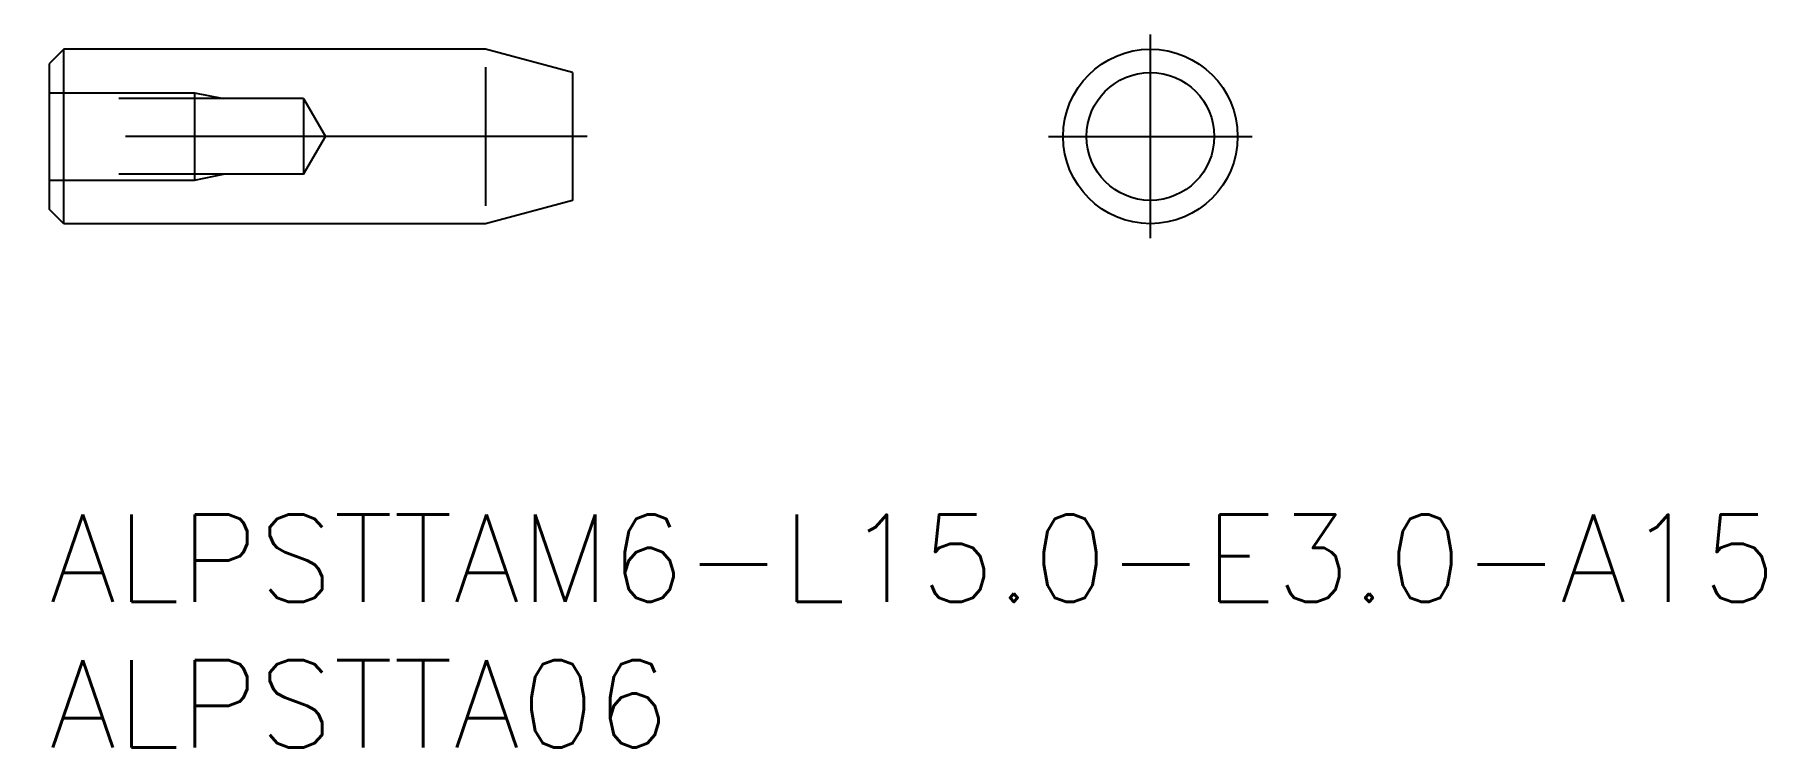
# Model space of a CAD drawing. Extents: x -0.5 to 59, y -8 to 16.5.
import ezdxf

# ---------------------------------------------------------------- set-up
doc = ezdxf.new("R2010")
doc.units = 0
doc.header["$LTSCALE"] = 0.5
doc.linetypes.add('CENTER', pattern=[50.8, 31.75, -6.35, 6.35, -6.35])
doc.linetypes.add('DASHED', pattern=[19.05, 12.7, -6.35])
for name, color, linetype in [('MSM_CENTER', 1, 'CENTER'), ('MSM_CONTINUOUS', 7, 'CONTINUOUS'), ('MSM_DASHED', 4, 'DASHED'), ('MSM_NARROW', 5, 'CONTINUOUS'), ('MSM_PART_NUMBER', 7, 'CONTINUOUS')]:
    doc.layers.add(name, color=color, linetype=linetype)
doc.styles.get("Standard").update_dxf_attribs({"font": 'txt.shx', "height": 1, "bigfont": 'bigfont.shx'})

# ---------------------------------------------------------------- blocks, each defined once
blk = doc.blocks.new('*U3')
at = {"layer": 'MSM_PART_NUMBER'}
blk.add_text('ALPSTTAM6-L15.0-E3.0-A15', height=3, dxfattribs=at).set_placement((0, -3))
blk = doc.blocks.new('*U4')
at = {"layer": 'MSM_PART_NUMBER'}
blk.add_text('ALPSTTA06', height=3, dxfattribs=at).set_placement((0, -8))

msp = doc.modelspace()

# ---------------------------------------------------------------- linework, layer by layer
at = {"layer": 'MSM_CENTER'}
for p, q in [((37.867, 9.5), (37.867, 16.5)), ((18.5, 13), (-0.5, 13)), ((34.367, 13), (41.367, 13))]:
    msp.add_line(p, q, dxfattribs=at)
at = {"layer": 'MSM_CONTINUOUS'}
for p, q in [((0.5, 16), (0, 15.5)), ((0, 15.5), (0, 10.5)), ((15, 16), (0.5, 16)), ((0.5, 10), (0.5, 16)), ((18, 15.196), (15, 16)), ((18, 15.196), (18, 10.804)), ((18, 10.804), (15, 10)), ((0.5, 10), (0, 10.5)), ((15, 10), (0.5, 10))]:
    msp.add_line(p, q, dxfattribs=at)
for radius in [3, 2.196]:
    msp.add_circle((37.867, 13), radius, dxfattribs=at)
at = {"layer": 'MSM_DASHED'}
for p, q in [((0, 14.5), (5, 14.5)), ((8.749, 14.3), (0, 14.3)), ((5, 14.5), (6, 14.3)), ((5, 14.5), (5, 11.5)), ((8.749, 14.3), (9.5, 13)), ((8.749, 14.3), (8.749, 11.7)), ((8.749, 11.7), (9.5, 13)), ((8.749, 11.7), (0, 11.7)), ((0, 11.5), (5, 11.5)), ((5, 11.5), (6, 11.7))]:
    msp.add_line(p, q, dxfattribs=at)
at = {"layer": 'MSM_NARROW'}
msp.add_line((15, 15.387), (15, 10.614), dxfattribs=at)

# ---------------------------------------------------------------- block references
at = {"layer": 'MSM_CONTINUOUS'}
for name in ['*U3', '*U4']:
    msp.add_blockref(name, (0, 0), dxfattribs=at)

doc.saveas('drawing.dxf')
